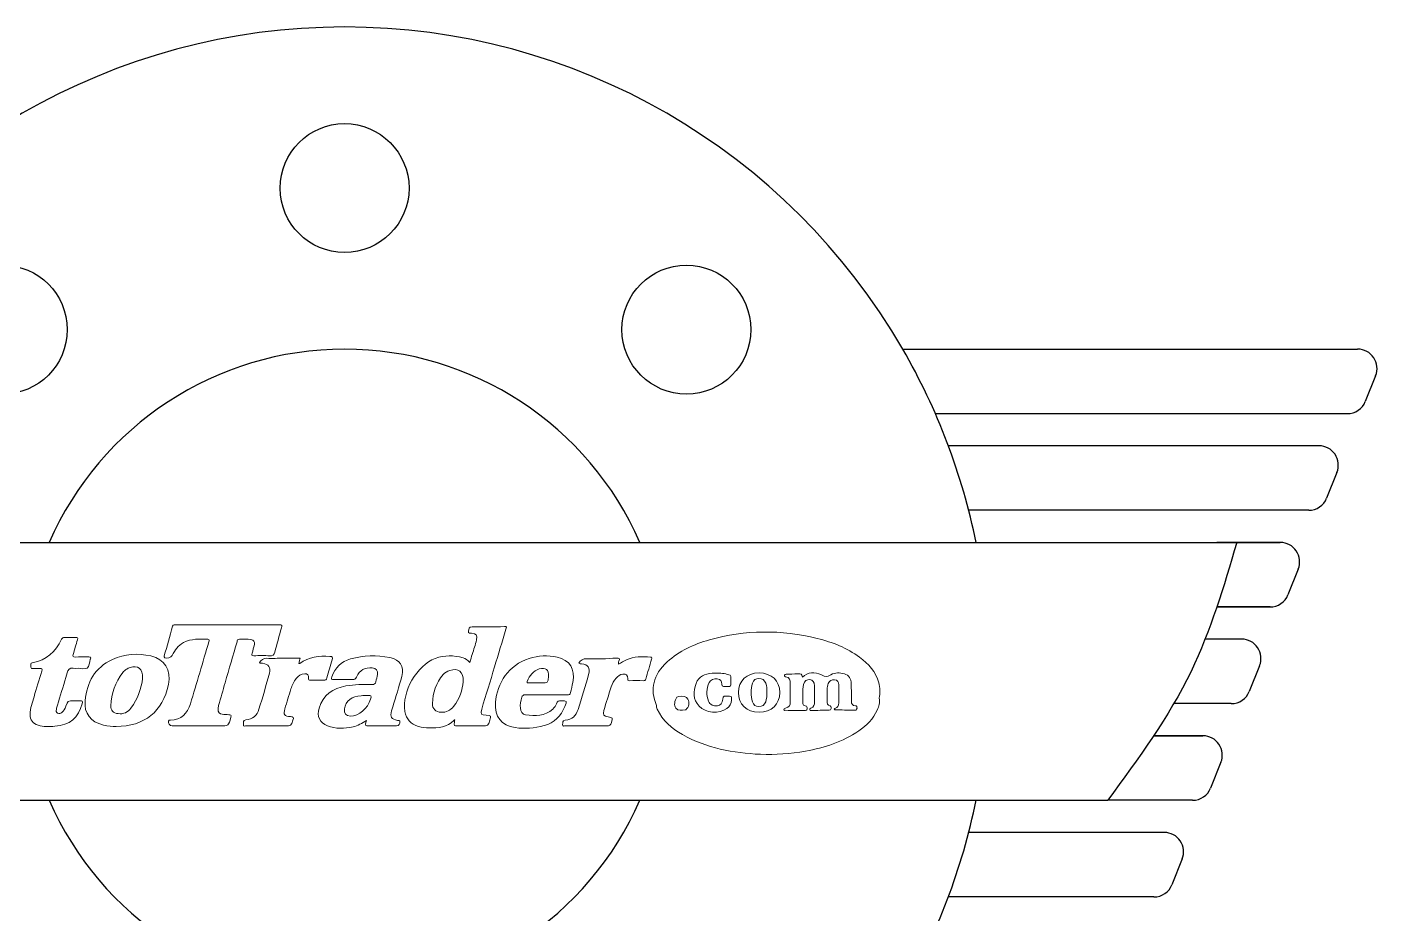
# Model space of a CAD drawing. Header units: inches. Extents: x -1 to 7, y 1 to 7.75.
# Drawn here: x 1.77 to 7, y 4.31 to 7.75 of the extents above; entities that cross this region are included whole.
import ezdxf

# ---------------------------------------------------------------- set-up
doc = ezdxf.new("R2010")
doc.units = ezdxf.units.IN
doc.header["$MEASUREMENT"] = 0
for name, color, linetype in [('Etching', 4, 'Continuous'), ('Metal Shape', 5, 'Continuous'), ('Reference Lines', 7, 'Continuous'), ('Text', 7, 'Continuous')]:
    doc.layers.add(name, color=color, linetype=linetype)

msp = doc.modelspace()

# ---------------------------------------------------------------- linework, layer by layer
at = {"layer": 'Etching'}
for p, q in [((5.2913, 6.25), (6.8893, 6.25)), ((6.7793, 6.125), (5.3419, 6.125)), ((6.7393, 5.875), (5.4206, 5.875)), ((-0.4603, 5.75), (1.8544, 5.75)), ((4.1456, 5.75), (6.4603, 5.75)), ((6.6293, 5.75), (6.383, 5.75)), ((6.5893, 5.5), (6.383, 5.5)), ((6.4793, 5.375), (6.3375, 5.375)), ((6.4393, 5.125), (6.2161, 5.125)), ((6.3293, 5), (6.1379, 5)), ((0.0397, 4.75), (1.8544, 4.75)), ((4.1456, 4.75), (5.9603, 4.75)), ((6.2893, 4.75), (5.9603, 4.75)), ((6.1793, 4.625), (5.4206, 4.625)), ((6.1393, 4.375), (5.3419, 4.375))]:
    msp.add_line(p, q, dxfattribs=at)
for centre, radius, start, end in [((3, 5.25), 2.5, 11.537, 30), ((6.8893, 6.325), 0.075, 270, 338.1986), ((6.7393, 5.95), 0.075, 270, 338.1986), ((6.5893, 5.575), 0.075, 270, 338.1986), ((6.4393, 5.2), 0.075, 270, 338.1986), ((6.2893, 4.825), 0.075, 270, 338.1986), ((3, 5.25), 2.5, 330, 348.463), ((6.1393, 4.45), 0.075, 270, 338.1986)]:
    msp.add_arc(centre, radius, start, end, dxfattribs=at)
msp.add_open_spline([(6.4603, 5.75), (6.4098, 5.5791), (6.3028, 5.2164), (6.0787, 4.9113), (5.9603, 4.75)], degree=3, knots=[0, 0, 0, 0, 0.530525, 1.125585, 1.125585, 1.125585, 1.125585], dxfattribs=at)
msp.add_open_spline([(6.4603, 5.75), (6.4098, 5.5791), (6.3028, 5.2164), (6.0787, 4.9113), (5.9603, 4.75)], degree=3, knots=[0, 0, 0, 0, 0.530525, 1.125585, 1.125585, 1.125585, 1.125585], dxfattribs=at)
at = {"layer": 'Metal Shape'}
for p, q in [((5.1651, 6.5), (6.9293, 6.5)), ((6.9989, 6.3971), (6.9589, 6.2971)), ((6.8489, 6.0221), (6.8089, 5.9221)), ((1.8544, 5.75), (4.1456, 5.75)), ((6.6989, 5.6471), (6.6589, 5.5471)), ((6.5489, 5.2721), (6.5089, 5.1721)), ((6.3989, 4.8971), (6.3589, 4.7971)), ((1.8544, 4.75), (4.1456, 4.75)), ((6.2489, 4.5221), (6.2089, 4.4221))]:
    msp.add_line(p, q, dxfattribs=at)
for centre in [(3, 7.125), (1.6742, 6.5758), (4.3258, 6.5758)]:
    msp.add_circle(centre, 0.25, dxfattribs=at)
for centre, radius, start, end in [((3, 5.25), 2.5, 30, 150), ((3, 5.25), 1.25, 23.5782, 156.4218), ((6.9293, 6.425), 0.075, 338.1986, 90), ((6.7793, 6.05), 0.075, 338.1986, 90), ((6.6293, 5.675), 0.075, 338.1986, 90), ((6.4793, 5.3), 0.075, 338.1986, 90), ((6.3293, 4.925), 0.075, 338.1986, 90), ((3, 5.25), 1.25, 203.5782, 336.4218), ((6.1793, 4.55), 0.075, 338.1986, 90)]:
    msp.add_arc(centre, radius, start, end, dxfattribs=at)
at = {"layer": 'Reference Lines'}
for p, q in [((6.4603, 5.75), (6.6293, 5.75)), ((6.383, 5.5), (6.5893, 5.5)), ((6.1379, 5), (6.3293, 5))]:
    msp.add_line(p, q, dxfattribs=at)
at = {"layer": 'Text', "lineweight": 0}
for points, knots in [([(2.4351, 5.0384), (2.4617, 5.0384), (2.4883, 5.0384), (2.5149, 5.0384), (2.5503, 5.0383), (2.55, 5.0384), (2.5587, 5.0723), (2.561, 5.081), (2.5581, 5.0821), (2.5506, 5.082), (2.5424, 5.0819), (2.534, 5.0827), (2.5258, 5.0837), (2.5148, 5.0851), (2.5084, 5.091), (2.5094, 5.1028), (2.5099, 5.1078), (2.5101, 5.1129), (2.5114, 5.1176), (2.5197, 5.1471), (2.5282, 5.1766), (2.5367, 5.2061), (2.5521, 5.2591), (2.5675, 5.3121), (2.5831, 5.365), (2.5844, 5.3694), (2.5846, 5.3754), (2.5919, 5.3751), (2.6068, 5.3745), (2.6218, 5.3765), (2.6367, 5.3737), (2.6477, 5.3716), (2.6526, 5.3652), (2.6501, 5.3542), (2.6475, 5.3429), (2.6448, 5.3315), (2.6411, 5.3206), (2.6385, 5.3125), (2.6404, 5.3105), (2.6486, 5.3107), (2.6689, 5.3111), (2.6893, 5.3115), (2.7097, 5.3105), (2.7211, 5.31), (2.7264, 5.3131), (2.7293, 5.3248), (2.7371, 5.3561), (2.7461, 5.3873), (2.7553, 5.4183), (2.7581, 5.4278), (2.7573, 5.4309), (2.7463, 5.4308), (2.6702, 5.4303), (2.5942, 5.4305), (2.5181, 5.4305), (2.4608, 5.4305), (2.4035, 5.4306), (2.3461, 5.4305), (2.3412, 5.4304), (2.3351, 5.4329), (2.3329, 5.425), (2.3222, 5.3866), (2.3113, 5.3483), (2.3006, 5.31), (2.2999, 5.3075), (2.2984, 5.3045), (2.3022, 5.3024), (2.3103, 5.298), (2.3277, 5.3032), (2.3318, 5.3116), (2.3416, 5.3321), (2.3536, 5.3502), (2.3748, 5.3615), (2.4051, 5.3776), (2.4375, 5.3751), (2.4698, 5.375), (2.4778, 5.3749), (2.4751, 5.3695), (2.4739, 5.3652), (2.45, 5.2849), (2.4262, 5.2046), (2.4022, 5.1243), (2.3907, 5.0857), (2.3664, 5.0624), (2.3244, 5.061), (2.3215, 5.0609), (2.3186, 5.0612), (2.3174, 5.0574), (2.3148, 5.0485), (2.3221, 5.0384), (2.3316, 5.0384), (2.3661, 5.0383), (2.4006, 5.0384), (2.4351, 5.0384), (2.4351, 5.0384), (2.4351, 5.0384), (2.4351, 5.0384)], [0, 0, 0, 0, 1, 1, 1, 2, 2, 2, 3, 3, 3, 4, 4, 4, 5, 5, 5, 6, 6, 6, 7, 7, 7, 8, 8, 8, 9, 9, 9, 10, 10, 10, 11, 11, 11, 12, 12, 12, 13, 13, 13, 14, 14, 14, 15, 15, 15, 16, 16, 16, 17, 17, 17, 18, 18, 18, 19, 19, 19, 20, 20, 20, 21, 21, 21, 22, 22, 22, 23, 23, 23, 24, 24, 24, 25, 25, 25, 26, 26, 26, 27, 27, 27, 28, 28, 28, 29, 29, 29, 30, 30, 30, 31, 31, 31, 32, 32, 32, 32]), ([(2.4351, 5.0384), (2.4006, 5.0384), (2.3661, 5.0383), (2.3316, 5.0384), (2.3221, 5.0384), (2.3148, 5.0485), (2.3174, 5.0574), (2.3186, 5.0612), (2.3215, 5.0609), (2.3244, 5.061), (2.3664, 5.0624), (2.3907, 5.0857), (2.4022, 5.1243), (2.4262, 5.2046), (2.45, 5.2849), (2.4739, 5.3652), (2.4751, 5.3695), (2.4778, 5.3749), (2.4698, 5.375), (2.4375, 5.3751), (2.4051, 5.3776), (2.3748, 5.3615), (2.3536, 5.3502), (2.3416, 5.3321), (2.3318, 5.3116), (2.3277, 5.3032), (2.3103, 5.298), (2.3022, 5.3024), (2.2984, 5.3045), (2.2999, 5.3075), (2.3006, 5.31), (2.3113, 5.3483), (2.3222, 5.3866), (2.3329, 5.425), (2.3351, 5.4329), (2.3412, 5.4304), (2.3461, 5.4305), (2.4035, 5.4306), (2.4608, 5.4305), (2.5181, 5.4305), (2.5942, 5.4305), (2.6702, 5.4303), (2.7463, 5.4308), (2.7573, 5.4309), (2.7581, 5.4278), (2.7553, 5.4183), (2.7461, 5.3873), (2.7371, 5.3561), (2.7293, 5.3248), (2.7264, 5.3131), (2.7211, 5.31), (2.7097, 5.3105), (2.6893, 5.3115), (2.6689, 5.3111), (2.6486, 5.3107), (2.6404, 5.3105), (2.6385, 5.3125), (2.6411, 5.3206), (2.6448, 5.3315), (2.6475, 5.3429), (2.6501, 5.3542), (2.6526, 5.3652), (2.6477, 5.3716), (2.6367, 5.3737), (2.6218, 5.3765), (2.6068, 5.3745), (2.5919, 5.3751), (2.5846, 5.3754), (2.5844, 5.3694), (2.5831, 5.365), (2.5675, 5.3121), (2.5521, 5.2591), (2.5367, 5.2061), (2.5282, 5.1766), (2.5197, 5.1471), (2.5114, 5.1176), (2.5101, 5.1129), (2.5099, 5.1078), (2.5094, 5.1028), (2.5084, 5.091), (2.5148, 5.0851), (2.5258, 5.0837), (2.534, 5.0827), (2.5424, 5.0819), (2.5506, 5.082), (2.5581, 5.0821), (2.561, 5.081), (2.5587, 5.0723), (2.55, 5.0384), (2.5503, 5.0383), (2.5149, 5.0384), (2.4883, 5.0384), (2.4617, 5.0384), (2.4351, 5.0384), (2.4351, 5.0384), (2.4351, 5.0384), (2.4351, 5.0384)], [0, 0, 0, 0, 1, 1, 1, 2, 2, 2, 3, 3, 3, 4, 4, 4, 5, 5, 5, 6, 6, 6, 7, 7, 7, 8, 8, 8, 9, 9, 9, 10, 10, 10, 11, 11, 11, 12, 12, 12, 13, 13, 13, 14, 14, 14, 15, 15, 15, 16, 16, 16, 17, 17, 17, 18, 18, 18, 19, 19, 19, 20, 20, 20, 21, 21, 21, 22, 22, 22, 23, 23, 23, 24, 24, 24, 25, 25, 25, 26, 26, 26, 27, 27, 27, 28, 28, 28, 29, 29, 29, 30, 30, 30, 31, 31, 31, 32, 32, 32, 32]), ([(3.424, 5.06), (3.4247, 5.0594), (3.4254, 5.0588), (3.4261, 5.0581), (3.426, 5.0565), (3.426, 5.0548), (3.4258, 5.0532), (3.4236, 5.0384), (3.4236, 5.0384), (3.439, 5.0384), (3.4706, 5.0383), (3.5022, 5.0383), (3.5338, 5.0383), (3.5566, 5.0384), (3.5566, 5.0384), (3.5632, 5.0606), (3.5687, 5.0789), (3.5687, 5.0789), (3.5494, 5.0796), (3.5294, 5.0804), (3.5264, 5.084), (3.532, 5.1031), (3.5483, 5.158), (3.5651, 5.2128), (3.5816, 5.2676), (3.5964, 5.3164), (3.6111, 5.3653), (3.6258, 5.4141), (3.6273, 5.4191), (3.6311, 5.4249), (3.6204, 5.4242), (3.5785, 5.4214), (3.5365, 5.4224), (3.4946, 5.423), (3.4803, 5.4232), (3.4823, 5.4135), (3.4807, 5.406), (3.4784, 5.3954), (3.4879, 5.3993), (3.4924, 5.3987), (3.5106, 5.3963), (3.516, 5.3901), (3.5116, 5.372), (3.507, 5.3531), (3.5008, 5.3346), (3.4952, 5.3159), (3.4921, 5.3059), (3.4889, 5.2959), (3.4852, 5.2845), (3.4776, 5.2943), (3.4696, 5.3005), (3.4598, 5.303), (3.4236, 5.3121), (3.3873, 5.3135), (3.3519, 5.3005), (3.2806, 5.2742), (3.2212, 5.1699), (3.234, 5.0948), (3.2391, 5.0643), (3.2568, 5.0452), (3.2864, 5.0364), (3.3001, 5.0323), (3.3141, 5.0312), (3.3282, 5.031), (3.3632, 5.0306), (3.3976, 5.0321), (3.424, 5.06), (3.424, 5.06), (3.424, 5.06), (3.424, 5.06)], [0, 0, 0, 0, 1, 1, 1, 2, 2, 2, 3, 3, 3, 4, 4, 4, 5, 5, 5, 6, 6, 6, 7, 7, 7, 8, 8, 8, 9, 9, 9, 10, 10, 10, 11, 11, 11, 12, 12, 12, 13, 13, 13, 14, 14, 14, 15, 15, 15, 16, 16, 16, 17, 17, 17, 18, 18, 18, 19, 19, 19, 20, 20, 20, 21, 21, 21, 22, 22, 22, 23, 23, 23, 23]), ([(3.424, 5.06), (3.3976, 5.0321), (3.3632, 5.0306), (3.3282, 5.031), (3.3141, 5.0312), (3.3001, 5.0323), (3.2864, 5.0364), (3.2568, 5.0452), (3.2391, 5.0643), (3.234, 5.0948), (3.2212, 5.1699), (3.2806, 5.2742), (3.3519, 5.3005), (3.3873, 5.3135), (3.4236, 5.3121), (3.4598, 5.303), (3.4696, 5.3005), (3.4776, 5.2943), (3.4852, 5.2845), (3.4889, 5.2959), (3.4921, 5.3059), (3.4952, 5.3159), (3.5008, 5.3346), (3.507, 5.3531), (3.5116, 5.372), (3.516, 5.3901), (3.5106, 5.3963), (3.4924, 5.3987), (3.4879, 5.3993), (3.4784, 5.3954), (3.4807, 5.406), (3.4823, 5.4135), (3.4803, 5.4232), (3.4946, 5.423), (3.5365, 5.4224), (3.5785, 5.4214), (3.6204, 5.4242), (3.6311, 5.4249), (3.6273, 5.4191), (3.6258, 5.4141), (3.6111, 5.3653), (3.5964, 5.3164), (3.5816, 5.2676), (3.5651, 5.2128), (3.5483, 5.158), (3.532, 5.1031), (3.5264, 5.084), (3.5294, 5.0804), (3.5494, 5.0796), (3.5687, 5.0789), (3.5687, 5.0789), (3.5632, 5.0606), (3.5566, 5.0384), (3.5566, 5.0384), (3.5338, 5.0383), (3.5022, 5.0383), (3.4706, 5.0383), (3.439, 5.0384), (3.4236, 5.0384), (3.4236, 5.0384), (3.4258, 5.0532), (3.426, 5.0548), (3.426, 5.0565), (3.4261, 5.0581), (3.4275, 5.0594), (3.4281, 5.0615), (3.4269, 5.0624), (3.425, 5.0637), (3.4248, 5.061), (3.424, 5.06), (3.424, 5.06), (3.424, 5.06), (3.424, 5.06)], [0, 0, 0, 0, 1, 1, 1, 2, 2, 2, 3, 3, 3, 4, 4, 4, 5, 5, 5, 6, 6, 6, 7, 7, 7, 8, 8, 8, 9, 9, 9, 10, 10, 10, 11, 11, 11, 12, 12, 12, 13, 13, 13, 14, 14, 14, 15, 15, 15, 16, 16, 16, 17, 17, 17, 18, 18, 18, 19, 19, 19, 20, 20, 20, 21, 21, 21, 22, 22, 22, 23, 23, 23, 24, 24, 24, 24]), ([(5.0735, 5.1456), (5.0775, 5.1659), (5.0774, 5.1861), (5.0718, 5.2061), (5.0601, 5.2487), (5.0318, 5.2791), (4.9974, 5.3045), (4.9482, 5.3409), (4.8924, 5.3631), (4.8335, 5.3777), (4.6936, 5.4122), (4.5538, 5.4115), (4.4149, 5.3722), (4.3545, 5.3551), (4.2978, 5.3296), (4.2507, 5.2865), (4.1972, 5.2376), (4.1833, 5.1801), (4.2098, 5.118), (4.2092, 5.1129), (4.2108, 5.1084), (4.2129, 5.1037), (4.233, 5.0581), (4.2694, 5.0284), (4.3111, 5.0046), (4.4044, 4.9514), (4.507, 4.9333), (4.6126, 4.9282), (4.6712, 4.9254), (4.7296, 4.9303), (4.7875, 4.9406), (4.8613, 4.9538), (4.9319, 4.976), (4.9943, 5.0191), (5.0247, 5.0401), (5.0511, 5.0652), (5.0659, 5.1001), (5.072, 5.1145), (5.0785, 5.1292), (5.0735, 5.1456), (5.0735, 5.1456), (5.0735, 5.1456), (5.0735, 5.1456)], [0, 0, 0, 0, 1, 1, 1, 2, 2, 2, 3, 3, 3, 4, 4, 4, 5, 5, 5, 6, 6, 6, 7, 7, 7, 8, 8, 8, 9, 9, 9, 10, 10, 10, 11, 11, 11, 12, 12, 12, 13, 13, 13, 14, 14, 14, 14]), ([(1.9687, 5.2619), (1.9782, 5.2619), (1.9928, 5.2576), (2.0015, 5.263), (2.0111, 5.2689), (2.01, 5.2853), (2.0138, 5.2971), (2.0139, 5.2975), (2.014, 5.2979), (2.0141, 5.2983), (2.0172, 5.3046), (2.0143, 5.306), (2.0083, 5.3059), (1.9904, 5.3057), (1.9725, 5.3062), (1.9547, 5.3057), (1.9465, 5.3055), (1.9445, 5.3077), (1.947, 5.3156), (1.9531, 5.3345), (1.9581, 5.3538), (1.9642, 5.3727), (1.9666, 5.3801), (1.9642, 5.3814), (1.9577, 5.3813), (1.9427, 5.3811), (1.9277, 5.3811), (1.9128, 5.3813), (1.9075, 5.3814), (1.9049, 5.3792), (1.9025, 5.3745), (1.8783, 5.327), (1.844, 5.292), (1.7888, 5.2833), (1.7794, 5.2818), (1.7833, 5.2747), (1.7828, 5.2696), (1.7823, 5.2645), (1.7838, 5.2609), (1.7903, 5.2612), (1.7995, 5.2616), (1.8087, 5.2608), (1.8178, 5.2614), (1.827, 5.2619), (1.828, 5.2588), (1.8254, 5.2505), (1.8151, 5.2177), (1.8052, 5.1847), (1.7956, 5.1516), (1.789, 5.129), (1.7797, 5.1069), (1.7801, 5.0827), (1.7804, 5.0608), (1.79, 5.048), (1.8109, 5.0413), (1.8323, 5.0344), (1.8545, 5.0355), (1.8764, 5.0371), (1.9334, 5.0411), (1.968, 5.0704), (1.9822, 5.1244), (1.9846, 5.1335), (1.9831, 5.1367), (1.9736, 5.136), (1.9657, 5.1354), (1.9578, 5.1359), (1.9499, 5.1359), (1.9266, 5.1359), (1.9266, 5.1359), (1.9186, 5.1144), (1.9152, 5.1054), (1.9118, 5.0964), (1.9039, 5.0903), (1.8987, 5.0862), (1.8926, 5.0845), (1.8865, 5.0881), (1.8809, 5.0915), (1.8814, 5.0973), (1.8822, 5.1027), (1.883, 5.108), (1.8843, 5.1132), (1.8859, 5.1184), (1.897, 5.1545), (1.9082, 5.1905), (1.9194, 5.2266), (1.9229, 5.2376), (1.9237, 5.2518), (1.9312, 5.2587), (1.9395, 5.2664), (1.9543, 5.26), (1.9687, 5.2619), (1.9687, 5.2619), (1.9687, 5.2619), (1.9687, 5.2619)], [0, 0, 0, 0, 1, 1, 1, 2, 2, 2, 3, 3, 3, 4, 4, 4, 5, 5, 5, 6, 6, 6, 7, 7, 7, 8, 8, 8, 9, 9, 9, 10, 10, 10, 11, 11, 11, 12, 12, 12, 13, 13, 13, 14, 14, 14, 15, 15, 15, 16, 16, 16, 17, 17, 17, 18, 18, 18, 19, 19, 19, 20, 20, 20, 21, 21, 21, 22, 22, 22, 23, 23, 23, 24, 24, 24, 25, 25, 25, 26, 26, 26, 27, 27, 27, 28, 28, 28, 29, 29, 29, 30, 30, 30, 31, 31, 31, 31]), ([(1.9687, 5.2619), (1.9543, 5.26), (1.9395, 5.2664), (1.9312, 5.2587), (1.9237, 5.2518), (1.9229, 5.2376), (1.9194, 5.2266), (1.9082, 5.1905), (1.897, 5.1545), (1.8859, 5.1184), (1.8843, 5.1132), (1.883, 5.108), (1.8822, 5.1027), (1.8814, 5.0973), (1.8809, 5.0915), (1.8865, 5.0881), (1.8926, 5.0845), (1.8987, 5.0862), (1.9039, 5.0903), (1.9118, 5.0964), (1.9152, 5.1054), (1.9186, 5.1144), (1.9266, 5.1359), (1.9266, 5.1359), (1.9499, 5.1359), (1.9578, 5.1359), (1.9657, 5.1354), (1.9736, 5.136), (1.9831, 5.1367), (1.9846, 5.1335), (1.9822, 5.1244), (1.968, 5.0704), (1.9334, 5.0411), (1.8764, 5.0371), (1.8545, 5.0355), (1.8323, 5.0344), (1.8109, 5.0413), (1.79, 5.048), (1.7804, 5.0608), (1.7801, 5.0827), (1.7797, 5.1069), (1.789, 5.129), (1.7956, 5.1516), (1.8052, 5.1847), (1.8151, 5.2177), (1.8254, 5.2505), (1.828, 5.2588), (1.827, 5.2619), (1.8178, 5.2614), (1.8087, 5.2608), (1.7995, 5.2616), (1.7903, 5.2612), (1.7838, 5.2609), (1.7823, 5.2645), (1.7828, 5.2696), (1.7833, 5.2747), (1.7794, 5.2818), (1.7888, 5.2833), (1.844, 5.292), (1.8783, 5.327), (1.9025, 5.3745), (1.9049, 5.3792), (1.9075, 5.3814), (1.9128, 5.3813), (1.9277, 5.3811), (1.9427, 5.3811), (1.9577, 5.3813), (1.9642, 5.3814), (1.9666, 5.3801), (1.9642, 5.3727), (1.9581, 5.3538), (1.9531, 5.3345), (1.947, 5.3156), (1.9445, 5.3077), (1.9465, 5.3055), (1.9547, 5.3057), (1.9725, 5.3062), (1.9904, 5.3057), (2.0083, 5.3059), (2.0143, 5.306), (2.0172, 5.3046), (2.0141, 5.2983), (2.014, 5.2979), (2.0139, 5.2975), (2.0138, 5.2971), (2.01, 5.2853), (2.0111, 5.2689), (2.0015, 5.263), (1.9928, 5.2576), (1.9782, 5.2619), (1.9687, 5.2619), (1.9687, 5.2619), (1.9687, 5.2619), (1.9687, 5.2619)], [0, 0, 0, 0, 1, 1, 1, 2, 2, 2, 3, 3, 3, 4, 4, 4, 5, 5, 5, 6, 6, 6, 7, 7, 7, 8, 8, 8, 9, 9, 9, 10, 10, 10, 11, 11, 11, 12, 12, 12, 13, 13, 13, 14, 14, 14, 15, 15, 15, 16, 16, 16, 17, 17, 17, 18, 18, 18, 19, 19, 19, 20, 20, 20, 21, 21, 21, 22, 22, 22, 23, 23, 23, 24, 24, 24, 25, 25, 25, 26, 26, 26, 27, 27, 27, 28, 28, 28, 29, 29, 29, 30, 30, 30, 31, 31, 31, 31]), ([(2.1135, 5.0363), (2.2233, 5.0358), (2.2959, 5.095), (2.3165, 5.1985), (2.3279, 5.2555), (2.3031, 5.2976), (2.2484, 5.3099), (2.1977, 5.3214), (2.1472, 5.3178), (2.0996, 5.2962), (2.0315, 5.2653), (2.0007, 5.2075), (1.9937, 5.1362), (1.9888, 5.086), (2.0152, 5.0533), (2.0645, 5.0418), (2.082, 5.0377), (2.0997, 5.0357), (2.1135, 5.0363), (2.1135, 5.0363), (2.1135, 5.0363), (2.1135, 5.0363)], [0, 0, 0, 0, 1, 1, 1, 2, 2, 2, 3, 3, 3, 4, 4, 4, 5, 5, 5, 6, 6, 6, 7, 7, 7, 7]), ([(2.1135, 5.0363), (2.0997, 5.0357), (2.082, 5.0377), (2.0645, 5.0418), (2.0152, 5.0533), (1.9888, 5.086), (1.9937, 5.1362), (2.0007, 5.2075), (2.0315, 5.2653), (2.0996, 5.2962), (2.1472, 5.3178), (2.1977, 5.3214), (2.2484, 5.3099), (2.3031, 5.2976), (2.3279, 5.2555), (2.3165, 5.1985), (2.2959, 5.095), (2.2233, 5.0358), (2.1135, 5.0363), (2.1135, 5.0363), (2.1135, 5.0363), (2.1135, 5.0363)], [0, 0, 0, 0, 1, 1, 1, 2, 2, 2, 3, 3, 3, 4, 4, 4, 5, 5, 5, 6, 6, 6, 7, 7, 7, 7]), ([(2.6697, 5.2839), (2.6738, 5.2802), (2.6782, 5.2818), (2.6822, 5.2812), (2.7057, 5.2774), (2.7149, 5.2659), (2.7086, 5.243), (2.6959, 5.1961), (2.6821, 5.1496), (2.6678, 5.1032), (2.6603, 5.0788), (2.6432, 5.064), (2.6171, 5.0618), (2.6042, 5.0607), (2.6082, 5.0509), (2.6074, 5.0443), (2.6062, 5.0345), (2.6147, 5.0386), (2.6188, 5.0386), (2.6691, 5.0382), (2.7194, 5.0383), (2.7697, 5.0383), (2.7928, 5.0383), (2.7923, 5.0385), (2.7997, 5.0604), (2.8033, 5.071), (2.801, 5.0737), (2.79, 5.0744), (2.7666, 5.0758), (2.762, 5.0826), (2.7684, 5.1047), (2.7759, 5.1306), (2.7838, 5.1563), (2.7919, 5.182), (2.7966, 5.1967), (2.803, 5.2107), (2.8127, 5.2229), (2.8211, 5.2333), (2.8312, 5.2409), (2.8452, 5.2409), (2.8564, 5.2409), (2.8616, 5.2357), (2.86, 5.2247), (2.8588, 5.217), (2.8611, 5.2152), (2.8682, 5.2154), (2.8848, 5.2157), (2.9014, 5.2158), (2.9181, 5.2153), (2.9257, 5.215), (2.929, 5.2177), (2.931, 5.2249), (2.9376, 5.2485), (2.9442, 5.2721), (2.952, 5.2953), (2.9555, 5.3056), (2.9518, 5.3075), (2.943, 5.308), (2.9015, 5.3105), (2.8615, 5.3067), (2.8266, 5.2811), (2.8258, 5.2805), (2.8244, 5.2807), (2.8224, 5.2804), (2.8246, 5.2885), (2.8267, 5.2959), (2.8282, 5.3013), (2.8062, 5.3013), (2.7847, 5.3014), (2.7632, 5.3013), (2.7416, 5.3011), (2.7199, 5.2996), (2.6984, 5.3008), (2.6839, 5.3016), (2.677, 5.2937), (2.6697, 5.2839), (2.6697, 5.2839), (2.6697, 5.2839), (2.6697, 5.2839)], [0, 0, 0, 0, 1, 1, 1, 2, 2, 2, 3, 3, 3, 4, 4, 4, 5, 5, 5, 6, 6, 6, 7, 7, 7, 8, 8, 8, 9, 9, 9, 10, 10, 10, 11, 11, 11, 12, 12, 12, 13, 13, 13, 14, 14, 14, 15, 15, 15, 16, 16, 16, 17, 17, 17, 18, 18, 18, 19, 19, 19, 20, 20, 20, 21, 21, 21, 22, 22, 22, 23, 23, 23, 24, 24, 24, 25, 25, 25, 26, 26, 26, 26]), ([(2.6697, 5.2839), (2.677, 5.2937), (2.6839, 5.3016), (2.6984, 5.3008), (2.7199, 5.2996), (2.7416, 5.3011), (2.7632, 5.3013), (2.7847, 5.3014), (2.8062, 5.3013), (2.8282, 5.3013), (2.8267, 5.2959), (2.8246, 5.2885), (2.8224, 5.2804), (2.8244, 5.2807), (2.8258, 5.2805), (2.8266, 5.2811), (2.8615, 5.3067), (2.9015, 5.3105), (2.943, 5.308), (2.9518, 5.3075), (2.9555, 5.3056), (2.952, 5.2953), (2.9442, 5.2721), (2.9376, 5.2485), (2.931, 5.2249), (2.929, 5.2177), (2.9257, 5.215), (2.9181, 5.2153), (2.9014, 5.2158), (2.8848, 5.2157), (2.8682, 5.2154), (2.8611, 5.2152), (2.8588, 5.217), (2.86, 5.2247), (2.8616, 5.2357), (2.8564, 5.2409), (2.8452, 5.2409), (2.8312, 5.2409), (2.8211, 5.2333), (2.8127, 5.2229), (2.803, 5.2107), (2.7966, 5.1967), (2.7919, 5.182), (2.7838, 5.1563), (2.7759, 5.1306), (2.7684, 5.1047), (2.762, 5.0826), (2.7666, 5.0758), (2.79, 5.0744), (2.801, 5.0737), (2.8033, 5.071), (2.7997, 5.0604), (2.7923, 5.0385), (2.7928, 5.0383), (2.7697, 5.0383), (2.7194, 5.0383), (2.6691, 5.0382), (2.6188, 5.0386), (2.6147, 5.0386), (2.6062, 5.0345), (2.6074, 5.0443), (2.6082, 5.0509), (2.6042, 5.0607), (2.6171, 5.0618), (2.6432, 5.064), (2.6603, 5.0788), (2.6678, 5.1032), (2.6821, 5.1496), (2.6959, 5.1961), (2.7086, 5.243), (2.7149, 5.2659), (2.7057, 5.2774), (2.6822, 5.2812), (2.6782, 5.2818), (2.6738, 5.2802), (2.6697, 5.2839), (2.6697, 5.2839), (2.6697, 5.2839), (2.6697, 5.2839)], [0, 0, 0, 0, 1, 1, 1, 2, 2, 2, 3, 3, 3, 4, 4, 4, 5, 5, 5, 6, 6, 6, 7, 7, 7, 8, 8, 8, 9, 9, 9, 10, 10, 10, 11, 11, 11, 12, 12, 12, 13, 13, 13, 14, 14, 14, 15, 15, 15, 16, 16, 16, 17, 17, 17, 18, 18, 18, 19, 19, 19, 20, 20, 20, 21, 21, 21, 22, 22, 22, 23, 23, 23, 24, 24, 24, 25, 25, 25, 26, 26, 26, 26]), ([(3.0845, 5.0597), (3.084, 5.0569), (3.0839, 5.0539), (3.0828, 5.0513), (3.0781, 5.0403), (3.0826, 5.0378), (3.0932, 5.0382), (3.1131, 5.0388), (3.1331, 5.0384), (3.153, 5.0384), (3.1692, 5.0384), (3.1854, 5.0385), (3.2017, 5.0383), (3.2134, 5.0381), (3.2131, 5.0483), (3.2147, 5.0548), (3.2165, 5.0621), (3.2084, 5.059), (3.2049, 5.0597), (3.1814, 5.0645), (3.1758, 5.0732), (3.1822, 5.0967), (3.1836, 5.1019), (3.1853, 5.107), (3.1869, 5.1122), (3.1985, 5.1516), (3.2116, 5.1906), (3.2215, 5.2305), (3.2315, 5.2713), (3.216, 5.2948), (3.1751, 5.3032), (3.1243, 5.3138), (3.0734, 5.3124), (3.0235, 5.2981), (2.9877, 5.2879), (2.963, 5.2647), (2.9501, 5.2293), (2.9467, 5.2199), (2.9489, 5.2181), (2.9581, 5.2183), (2.9822, 5.2188), (3.0064, 5.2188), (3.0305, 5.2183), (3.0386, 5.2181), (3.0427, 5.2203), (3.0463, 5.2281), (3.0584, 5.2546), (3.0802, 5.2666), (3.1072, 5.2632), (3.1224, 5.2614), (3.1296, 5.2529), (3.1275, 5.2378), (3.1262, 5.2284), (3.123, 5.2193), (3.1212, 5.2099), (3.1196, 5.2015), (3.1154, 5.1989), (3.1067, 5.199), (3.0727, 5.1993), (3.0386, 5.2001), (3.0049, 5.1933), (2.9548, 5.1832), (2.9157, 5.1599), (2.9009, 5.1072), (2.892, 5.0752), (2.9028, 5.0509), (2.9334, 5.0386), (2.9658, 5.0255), (2.9994, 5.0284), (3.0327, 5.0348), (3.0519, 5.0384), (3.0677, 5.049), (3.0845, 5.0597), (3.0845, 5.0597), (3.0845, 5.0597), (3.0845, 5.0597)], [0, 0, 0, 0, 1, 1, 1, 2, 2, 2, 3, 3, 3, 4, 4, 4, 5, 5, 5, 6, 6, 6, 7, 7, 7, 8, 8, 8, 9, 9, 9, 10, 10, 10, 11, 11, 11, 12, 12, 12, 13, 13, 13, 14, 14, 14, 15, 15, 15, 16, 16, 16, 17, 17, 17, 18, 18, 18, 19, 19, 19, 20, 20, 20, 21, 21, 21, 22, 22, 22, 23, 23, 23, 24, 24, 24, 25, 25, 25, 25]), ([(3.0845, 5.0597), (3.0677, 5.049), (3.0519, 5.0384), (3.0327, 5.0348), (2.9994, 5.0284), (2.9658, 5.0255), (2.9334, 5.0386), (2.9028, 5.0509), (2.892, 5.0752), (2.9009, 5.1072), (2.9157, 5.1599), (2.9548, 5.1832), (3.0049, 5.1933), (3.0386, 5.2001), (3.0727, 5.1993), (3.1067, 5.199), (3.1154, 5.1989), (3.1196, 5.2015), (3.1212, 5.2099), (3.123, 5.2193), (3.1262, 5.2284), (3.1275, 5.2378), (3.1296, 5.2529), (3.1224, 5.2614), (3.1072, 5.2632), (3.0802, 5.2666), (3.0584, 5.2546), (3.0463, 5.2281), (3.0427, 5.2203), (3.0386, 5.2181), (3.0305, 5.2183), (3.0064, 5.2188), (2.9822, 5.2188), (2.9581, 5.2183), (2.9489, 5.2181), (2.9467, 5.2199), (2.9501, 5.2293), (2.963, 5.2647), (2.9877, 5.2879), (3.0235, 5.2981), (3.0734, 5.3124), (3.1243, 5.3138), (3.1751, 5.3032), (3.216, 5.2948), (3.2315, 5.2713), (3.2215, 5.2305), (3.2116, 5.1906), (3.1985, 5.1516), (3.1869, 5.1122), (3.1853, 5.107), (3.1836, 5.1019), (3.1822, 5.0967), (3.1758, 5.0732), (3.1814, 5.0645), (3.2049, 5.0597), (3.2084, 5.059), (3.2165, 5.0621), (3.2147, 5.0548), (3.2131, 5.0483), (3.2134, 5.0381), (3.2017, 5.0383), (3.1854, 5.0385), (3.1692, 5.0384), (3.153, 5.0384), (3.1331, 5.0384), (3.1131, 5.0388), (3.0932, 5.0382), (3.0826, 5.0378), (3.0781, 5.0403), (3.0828, 5.0513), (3.0839, 5.0539), (3.084, 5.0569), (3.0845, 5.0597), (3.0845, 5.0597), (3.0845, 5.0597), (3.0845, 5.0597)], [0, 0, 0, 0, 1, 1, 1, 2, 2, 2, 3, 3, 3, 4, 4, 4, 5, 5, 5, 6, 6, 6, 7, 7, 7, 8, 8, 8, 9, 9, 9, 10, 10, 10, 11, 11, 11, 12, 12, 12, 13, 13, 13, 14, 14, 14, 15, 15, 15, 16, 16, 16, 17, 17, 17, 18, 18, 18, 19, 19, 19, 20, 20, 20, 21, 21, 21, 22, 22, 22, 23, 23, 23, 24, 24, 24, 25, 25, 25, 25]), ([(3.7816, 5.1586), (3.809, 5.1586), (3.8365, 5.1589), (3.8639, 5.1585), (3.8709, 5.1584), (3.8746, 5.1604), (3.8761, 5.1674), (3.879, 5.1807), (3.8829, 5.1939), (3.8854, 5.2073), (3.895, 5.2588), (3.8732, 5.2947), (3.8251, 5.3051), (3.7883, 5.3131), (3.7516, 5.3113), (3.7156, 5.2999), (3.6363, 5.2748), (3.5918, 5.2044), (3.5853, 5.1292), (3.5806, 5.0745), (3.6087, 5.0398), (3.6612, 5.0319), (3.6991, 5.0262), (3.7367, 5.0289), (3.7735, 5.0394), (3.8128, 5.0507), (3.8399, 5.0757), (3.8544, 5.1141), (3.8628, 5.136), (3.863, 5.1353), (3.8397, 5.1361), (3.8298, 5.1364), (3.8246, 5.1337), (3.8218, 5.124), (3.8195, 5.116), (3.8139, 5.1098), (3.8077, 5.1039), (3.7771, 5.0748), (3.7399, 5.0759), (3.7023, 5.0814), (3.6895, 5.0832), (3.6834, 5.094), (3.6817, 5.1066), (3.6798, 5.1214), (3.6832, 5.1354), (3.6873, 5.1495), (3.6894, 5.1569), (3.6933, 5.1589), (3.7006, 5.1588), (3.7276, 5.1584), (3.7546, 5.1586), (3.7816, 5.1586), (3.7816, 5.1586), (3.7816, 5.1586), (3.7816, 5.1586)], [0, 0, 0, 0, 1, 1, 1, 2, 2, 2, 3, 3, 3, 4, 4, 4, 5, 5, 5, 6, 6, 6, 7, 7, 7, 8, 8, 8, 9, 9, 9, 10, 10, 10, 11, 11, 11, 12, 12, 12, 13, 13, 13, 14, 14, 14, 15, 15, 15, 16, 16, 16, 17, 17, 17, 18, 18, 18, 18]), ([(3.7816, 5.1586), (3.7546, 5.1586), (3.7276, 5.1584), (3.7006, 5.1588), (3.6933, 5.1589), (3.6894, 5.1569), (3.6873, 5.1495), (3.6832, 5.1354), (3.6798, 5.1214), (3.6817, 5.1066), (3.6834, 5.094), (3.6895, 5.0832), (3.7023, 5.0814), (3.7399, 5.0759), (3.7771, 5.0748), (3.8077, 5.1039), (3.8139, 5.1098), (3.8195, 5.116), (3.8218, 5.124), (3.8246, 5.1337), (3.8298, 5.1364), (3.8397, 5.1361), (3.863, 5.1353), (3.8628, 5.136), (3.8544, 5.1141), (3.8399, 5.0757), (3.8128, 5.0507), (3.7735, 5.0394), (3.7367, 5.0289), (3.6991, 5.0262), (3.6612, 5.0319), (3.6087, 5.0398), (3.5806, 5.0745), (3.5853, 5.1292), (3.5918, 5.2044), (3.6363, 5.2748), (3.7156, 5.2999), (3.7516, 5.3113), (3.7883, 5.3131), (3.8251, 5.3051), (3.8732, 5.2947), (3.895, 5.2588), (3.8854, 5.2073), (3.8829, 5.1939), (3.879, 5.1807), (3.8761, 5.1674), (3.8746, 5.1604), (3.8709, 5.1584), (3.8639, 5.1585), (3.8365, 5.1589), (3.809, 5.1586), (3.7816, 5.1586), (3.7816, 5.1586), (3.7816, 5.1586), (3.7816, 5.1586)], [0, 0, 0, 0, 1, 1, 1, 2, 2, 2, 3, 3, 3, 4, 4, 4, 5, 5, 5, 6, 6, 6, 7, 7, 7, 8, 8, 8, 9, 9, 9, 10, 10, 10, 11, 11, 11, 12, 12, 12, 13, 13, 13, 14, 14, 14, 15, 15, 15, 16, 16, 16, 17, 17, 17, 18, 18, 18, 18]), ([(3.9081, 5.2819), (3.9112, 5.2791), (3.9151, 5.2796), (3.9186, 5.2791), (3.9453, 5.2754), (3.9539, 5.2641), (3.9465, 5.2382), (3.9335, 5.1927), (3.9195, 5.1476), (3.9055, 5.1024), (3.8979, 5.0782), (3.8824, 5.0621), (3.8559, 5.0603), (3.8437, 5.0594), (3.8466, 5.0501), (3.8457, 5.0439), (3.8445, 5.0352), (3.8525, 5.0386), (3.8564, 5.0386), (3.91, 5.0383), (3.9635, 5.0387), (4.0171, 5.0381), (4.028, 5.0379), (4.0322, 5.0417), (4.0351, 5.0515), (4.0407, 5.0708), (4.0413, 5.0706), (4.0225, 5.0734), (4.0056, 5.0758), (4.0009, 5.0816), (4.0056, 5.0976), (4.0145, 5.1287), (4.0242, 5.1595), (4.0341, 5.1903), (4.038, 5.2026), (4.0446, 5.2138), (4.0532, 5.2236), (4.0601, 5.2315), (4.0683, 5.2378), (4.0792, 5.2391), (4.0927, 5.2407), (4.0989, 5.2355), (4.0981, 5.2219), (4.0977, 5.2157), (4.099, 5.2137), (4.1052, 5.2138), (4.1231, 5.2141), (4.1409, 5.2141), (4.1588, 5.2139), (4.1636, 5.2138), (4.1665, 5.2153), (4.1679, 5.2201), (4.1755, 5.246), (4.1833, 5.2718), (4.1909, 5.2977), (4.1919, 5.301), (4.1935, 5.3053), (4.187, 5.3056), (4.1551, 5.307), (4.1229, 5.3089), (4.0929, 5.2944), (4.0827, 5.2895), (4.0728, 5.2837), (4.0627, 5.2783), (4.0606, 5.2829), (4.0626, 5.2866), (4.0639, 5.2898), (4.0682, 5.3001), (4.0651, 5.3021), (4.0545, 5.3015), (4.0163, 5.2994), (3.9781, 5.2971), (3.9399, 5.2987), (3.9252, 5.2993), (3.9155, 5.2942), (3.9081, 5.2819), (3.9081, 5.2819), (3.9081, 5.2819), (3.9081, 5.2819)], [0, 0, 0, 0, 1, 1, 1, 2, 2, 2, 3, 3, 3, 4, 4, 4, 5, 5, 5, 6, 6, 6, 7, 7, 7, 8, 8, 8, 9, 9, 9, 10, 10, 10, 11, 11, 11, 12, 12, 12, 13, 13, 13, 14, 14, 14, 15, 15, 15, 16, 16, 16, 17, 17, 17, 18, 18, 18, 19, 19, 19, 20, 20, 20, 21, 21, 21, 22, 22, 22, 23, 23, 23, 24, 24, 24, 25, 25, 25, 26, 26, 26, 26]), ([(3.9081, 5.2819), (3.9155, 5.2942), (3.9252, 5.2993), (3.9399, 5.2987), (3.9781, 5.2971), (4.0163, 5.2994), (4.0545, 5.3015), (4.0651, 5.3021), (4.0682, 5.3001), (4.0639, 5.2898), (4.0626, 5.2866), (4.0606, 5.2829), (4.0627, 5.2783), (4.0728, 5.2837), (4.0827, 5.2895), (4.0929, 5.2944), (4.1229, 5.3089), (4.1551, 5.307), (4.187, 5.3056), (4.1935, 5.3053), (4.1919, 5.301), (4.1909, 5.2977), (4.1833, 5.2718), (4.1755, 5.246), (4.1679, 5.2201), (4.1665, 5.2153), (4.1636, 5.2138), (4.1588, 5.2139), (4.1409, 5.2141), (4.1231, 5.2141), (4.1052, 5.2138), (4.099, 5.2137), (4.0977, 5.2157), (4.0981, 5.2219), (4.0989, 5.2355), (4.0927, 5.2407), (4.0792, 5.2391), (4.0683, 5.2378), (4.0601, 5.2315), (4.0532, 5.2236), (4.0446, 5.2138), (4.038, 5.2026), (4.0341, 5.1903), (4.0242, 5.1595), (4.0145, 5.1287), (4.0056, 5.0976), (4.0009, 5.0816), (4.0056, 5.0758), (4.0225, 5.0734), (4.0413, 5.0706), (4.0407, 5.0708), (4.0351, 5.0515), (4.0322, 5.0417), (4.028, 5.0379), (4.0171, 5.0381), (3.9635, 5.0387), (3.91, 5.0383), (3.8564, 5.0386), (3.8525, 5.0386), (3.8445, 5.0352), (3.8457, 5.0439), (3.8466, 5.0501), (3.8437, 5.0594), (3.8559, 5.0603), (3.8824, 5.0621), (3.8979, 5.0782), (3.9055, 5.1024), (3.9195, 5.1476), (3.9335, 5.1927), (3.9465, 5.2382), (3.9539, 5.2641), (3.9453, 5.2754), (3.9186, 5.2791), (3.9151, 5.2796), (3.9112, 5.2791), (3.9081, 5.2819), (3.9081, 5.2819), (3.9081, 5.2819), (3.9081, 5.2819)], [0, 0, 0, 0, 1, 1, 1, 2, 2, 2, 3, 3, 3, 4, 4, 4, 5, 5, 5, 6, 6, 6, 7, 7, 7, 8, 8, 8, 9, 9, 9, 10, 10, 10, 11, 11, 11, 12, 12, 12, 13, 13, 13, 14, 14, 14, 15, 15, 15, 16, 16, 16, 17, 17, 17, 18, 18, 18, 19, 19, 19, 20, 20, 20, 21, 21, 21, 22, 22, 22, 23, 23, 23, 24, 24, 24, 25, 25, 25, 26, 26, 26, 26]), ([(2.2164, 5.2223), (2.2166, 5.2619), (2.1985, 5.2752), (2.1678, 5.2649), (2.1631, 5.2634), (2.1584, 5.2612), (2.1544, 5.2584), (2.149, 5.2546), (2.1432, 5.2507), (2.1393, 5.2456), (2.11, 5.2075), (2.096, 5.1637), (2.0936, 5.1163), (2.0927, 5.0979), (2.1031, 5.0883), (2.1214, 5.0859), (2.1425, 5.0832), (2.1593, 5.0913), (2.1714, 5.1075), (2.1984, 5.1437), (2.2122, 5.185), (2.2164, 5.2223), (2.2164, 5.2223), (2.2164, 5.2223), (2.2164, 5.2223)], [0, 0, 0, 0, 1, 1, 1, 2, 2, 2, 3, 3, 3, 4, 4, 4, 5, 5, 5, 6, 6, 6, 7, 7, 7, 8, 8, 8, 8]), ([(2.2164, 5.2223), (2.2122, 5.185), (2.1984, 5.1437), (2.1714, 5.1075), (2.1593, 5.0913), (2.1425, 5.0832), (2.1214, 5.0859), (2.1031, 5.0883), (2.0927, 5.0979), (2.0936, 5.1163), (2.096, 5.1637), (2.11, 5.2075), (2.1393, 5.2456), (2.1432, 5.2507), (2.149, 5.2546), (2.1544, 5.2584), (2.1584, 5.2612), (2.1631, 5.2634), (2.1678, 5.2649), (2.1985, 5.2752), (2.2166, 5.2619), (2.2164, 5.2223), (2.2164, 5.2223), (2.2164, 5.2223), (2.2164, 5.2223)], [0, 0, 0, 0, 1, 1, 1, 2, 2, 2, 3, 3, 3, 4, 4, 4, 5, 5, 5, 6, 6, 6, 7, 7, 7, 8, 8, 8, 8]), ([(3.4602, 5.2097), (3.4604, 5.2493), (3.4407, 5.2638), (3.4082, 5.2537), (3.398, 5.2506), (3.3888, 5.2456), (3.3821, 5.2375), (3.355, 5.2051), (3.3421, 5.167), (3.3408, 5.1253), (3.3402, 5.1044), (3.3534, 5.0927), (3.3743, 5.0913), (3.3948, 5.09), (3.4106, 5.0991), (3.423, 5.1143), (3.4469, 5.1437), (3.4564, 5.1786), (3.4602, 5.2097), (3.4602, 5.2097), (3.4602, 5.2097), (3.4602, 5.2097)], [0, 0, 0, 0, 1, 1, 1, 2, 2, 2, 3, 3, 3, 4, 4, 4, 5, 5, 5, 6, 6, 6, 7, 7, 7, 7]), ([(3.4602, 5.2097), (3.4564, 5.1786), (3.4469, 5.1437), (3.423, 5.1143), (3.4106, 5.0991), (3.3948, 5.09), (3.3743, 5.0913), (3.3534, 5.0927), (3.3402, 5.1044), (3.3408, 5.1253), (3.3421, 5.167), (3.355, 5.2051), (3.3821, 5.2375), (3.3888, 5.2456), (3.398, 5.2506), (3.4082, 5.2537), (3.4407, 5.2638), (3.4604, 5.2493), (3.4602, 5.2097), (3.4602, 5.2097), (3.4602, 5.2097), (3.4602, 5.2097)], [0, 0, 0, 0, 1, 1, 1, 2, 2, 2, 3, 3, 3, 4, 4, 4, 5, 5, 5, 6, 6, 6, 7, 7, 7, 7]), ([(3.746, 5.205), (3.7514, 5.205), (3.7568, 5.205), (3.7622, 5.205), (3.7887, 5.205), (3.7887, 5.205), (3.7911, 5.2312), (3.7933, 5.2552), (3.7784, 5.2672), (3.7553, 5.2596), (3.7314, 5.2517), (3.7177, 5.2336), (3.7084, 5.2112), (3.7058, 5.205), (3.7097, 5.2051), (3.7136, 5.205), (3.7244, 5.205), (3.7352, 5.205), (3.746, 5.205), (3.746, 5.205), (3.746, 5.205), (3.746, 5.205)], [0, 0, 0, 0, 1, 1, 1, 2, 2, 2, 3, 3, 3, 4, 4, 4, 5, 5, 5, 6, 6, 6, 7, 7, 7, 7]), ([(3.746, 5.205), (3.7352, 5.205), (3.7244, 5.205), (3.7136, 5.205), (3.7097, 5.2051), (3.7058, 5.205), (3.7084, 5.2112), (3.7177, 5.2336), (3.7314, 5.2517), (3.7553, 5.2596), (3.7784, 5.2672), (3.7933, 5.2552), (3.7911, 5.2312), (3.7887, 5.205), (3.7887, 5.205), (3.7622, 5.205), (3.7568, 5.205), (3.7514, 5.205), (3.746, 5.205), (3.746, 5.205), (3.746, 5.205), (3.746, 5.205)], [0, 0, 0, 0, 1, 1, 1, 2, 2, 2, 3, 3, 3, 4, 4, 4, 5, 5, 5, 6, 6, 6, 7, 7, 7, 7]), ([(4.4402, 5.2433), (4.4352, 5.2433), (4.4302, 5.2437), (4.4252, 5.2432), (4.3977, 5.2405), (4.3736, 5.2312), (4.3631, 5.2031), (4.3516, 5.1722), (4.3514, 5.1418), (4.3749, 5.1155), (4.3991, 5.0885), (4.4539, 5.0838), (4.4828, 5.1061), (4.4935, 5.1143), (4.5005, 5.125), (4.5001, 5.1389), (4.4999, 5.1443), (4.5048, 5.1529), (4.4929, 5.1538), (4.4715, 5.1554), (4.469, 5.1547), (4.467, 5.1421), (4.4644, 5.1259), (4.4582, 5.1183), (4.446, 5.1165), (4.4306, 5.1141), (4.4172, 5.1206), (4.4116, 5.1348), (4.402, 5.1588), (4.4042, 5.183), (4.4141, 5.2063), (4.4192, 5.2182), (4.4319, 5.2231), (4.4455, 5.2212), (4.4583, 5.2194), (4.4627, 5.2112), (4.4637, 5.1997), (4.464, 5.1961), (4.464, 5.1917), (4.4694, 5.1917), (4.4773, 5.1916), (4.4852, 5.1916), (4.4931, 5.1917), (4.4968, 5.1918), (4.498, 5.1942), (4.498, 5.1975), (4.498, 5.2083), (4.4979, 5.2191), (4.4979, 5.2299), (4.498, 5.2351), (4.494, 5.2355), (4.4905, 5.2366), (4.4741, 5.2417), (4.4573, 5.2438), (4.4402, 5.2433), (4.4402, 5.2433), (4.4402, 5.2433), (4.4402, 5.2433)], [0, 0, 0, 0, 1, 1, 1, 2, 2, 2, 3, 3, 3, 4, 4, 4, 5, 5, 5, 6, 6, 6, 7, 7, 7, 8, 8, 8, 9, 9, 9, 10, 10, 10, 11, 11, 11, 12, 12, 12, 13, 13, 13, 14, 14, 14, 15, 15, 15, 16, 16, 16, 17, 17, 17, 18, 18, 18, 19, 19, 19, 19]), ([(4.4402, 5.2433), (4.4573, 5.2438), (4.4741, 5.2417), (4.4905, 5.2366), (4.494, 5.2355), (4.498, 5.2351), (4.4979, 5.2299), (4.4979, 5.2191), (4.498, 5.2083), (4.498, 5.1975), (4.498, 5.1942), (4.4968, 5.1918), (4.4931, 5.1917), (4.4852, 5.1916), (4.4773, 5.1916), (4.4694, 5.1917), (4.464, 5.1917), (4.464, 5.1961), (4.4637, 5.1997), (4.4627, 5.2112), (4.4583, 5.2194), (4.4455, 5.2212), (4.4319, 5.2231), (4.4192, 5.2182), (4.4141, 5.2063), (4.4042, 5.183), (4.402, 5.1588), (4.4116, 5.1348), (4.4172, 5.1206), (4.4306, 5.1141), (4.446, 5.1165), (4.4582, 5.1183), (4.4644, 5.1259), (4.467, 5.1421), (4.469, 5.1547), (4.4715, 5.1554), (4.4929, 5.1538), (4.5048, 5.1529), (4.4999, 5.1443), (4.5001, 5.1389), (4.5005, 5.125), (4.4935, 5.1143), (4.4828, 5.1061), (4.4539, 5.0838), (4.3991, 5.0885), (4.3749, 5.1155), (4.3514, 5.1418), (4.3516, 5.1722), (4.3631, 5.2031), (4.3736, 5.2312), (4.3977, 5.2405), (4.4252, 5.2432), (4.4302, 5.2437), (4.4352, 5.2433), (4.4402, 5.2433), (4.4402, 5.2433), (4.4402, 5.2433), (4.4402, 5.2433)], [0, 0, 0, 0, 1, 1, 1, 2, 2, 2, 3, 3, 3, 4, 4, 4, 5, 5, 5, 6, 6, 6, 7, 7, 7, 8, 8, 8, 9, 9, 9, 10, 10, 10, 11, 11, 11, 12, 12, 12, 13, 13, 13, 14, 14, 14, 15, 15, 15, 16, 16, 16, 17, 17, 17, 18, 18, 18, 19, 19, 19, 19]), ([(4.6077, 5.2439), (4.5596, 5.2439), (4.5277, 5.2136), (4.5276, 5.1679), (4.5275, 5.1221), (4.5592, 5.0918), (4.6075, 5.0918), (4.6559, 5.0918), (4.6878, 5.122), (4.6877, 5.1678), (4.6876, 5.2136), (4.6558, 5.2438), (4.6077, 5.2439), (4.6077, 5.2439), (4.6077, 5.2439), (4.6077, 5.2439)], [0, 0, 0, 0, 1, 1, 1, 2, 2, 2, 3, 3, 3, 4, 4, 4, 5, 5, 5, 5]), ([(4.6077, 5.2439), (4.6558, 5.2438), (4.6876, 5.2136), (4.6877, 5.1678), (4.6878, 5.122), (4.6559, 5.0918), (4.6075, 5.0918), (4.5592, 5.0918), (4.5275, 5.1221), (4.5276, 5.1679), (4.5277, 5.2136), (4.5596, 5.2439), (4.6077, 5.2439), (4.6077, 5.2439), (4.6077, 5.2439), (4.6077, 5.2439)], [0, 0, 0, 0, 1, 1, 1, 2, 2, 2, 3, 3, 3, 4, 4, 4, 5, 5, 5, 5]), ([(4.9019, 5.1062), (4.9128, 5.1093), (4.917, 5.1174), (4.917, 5.1279), (4.9171, 5.1511), (4.9171, 5.1744), (4.9167, 5.1977), (4.9165, 5.2081), (4.9125, 5.2166), (4.9006, 5.2178), (4.889, 5.219), (4.8805, 5.2144), (4.8762, 5.203), (4.8734, 5.1956), (4.8719, 5.1879), (4.8719, 5.1799), (4.8719, 5.1649), (4.872, 5.15), (4.8719, 5.135), (4.8719, 5.1263), (4.8725, 5.1183), (4.8833, 5.1158), (4.889, 5.1145), (4.887, 5.1091), (4.8871, 5.1053), (4.8872, 5.1002), (4.8836, 5.0994), (4.8794, 5.0994), (4.8562, 5.0991), (4.8329, 5.0987), (4.8097, 5.0984), (4.8072, 5.0984), (4.8043, 5.0979), (4.8039, 5.1014), (4.8035, 5.1043), (4.8054, 5.1057), (4.8081, 5.1067), (4.8203, 5.1111), (4.8228, 5.121), (4.8226, 5.1327), (4.8223, 5.153), (4.8227, 5.1734), (4.8224, 5.1938), (4.8222, 5.2096), (4.8168, 5.2166), (4.8048, 5.218), (4.7928, 5.2195), (4.7833, 5.2127), (4.78, 5.1986), (4.7743, 5.1744), (4.7778, 5.1498), (4.7776, 5.1253), (4.7776, 5.1203), (4.7818, 5.117), (4.7867, 5.1165), (4.7946, 5.1157), (4.794, 5.1104), (4.794, 5.1048), (4.7939, 5.0976), (4.7891, 5.0984), (4.7845, 5.0985), (4.76, 5.0986), (4.7355, 5.0986), (4.7109, 5.0989), (4.7084, 5.0989), (4.7044, 5.0972), (4.7038, 5.1015), (4.7034, 5.105), (4.7067, 5.1056), (4.7096, 5.1067), (4.7266, 5.1129), (4.7285, 5.1156), (4.7285, 5.134), (4.7286, 5.1568), (4.7286, 5.1797), (4.7286, 5.2025), (4.7286, 5.2154), (4.7264, 5.2268), (4.7107, 5.2293), (4.7075, 5.2299), (4.7052, 5.2315), (4.7058, 5.2352), (4.7065, 5.2393), (4.71, 5.2386), (4.7127, 5.2387), (4.7276, 5.2394), (4.7426, 5.2399), (4.7575, 5.2407), (4.7722, 5.2415), (4.7722, 5.2416), (4.7755, 5.2272), (4.798, 5.2484), (4.8234, 5.2484), (4.8494, 5.2364), (4.8682, 5.2277), (4.8678, 5.2268), (4.8864, 5.2368), (4.9032, 5.2459), (4.9209, 5.2459), (4.9385, 5.2405), (4.9561, 5.2351), (4.9649, 5.2215), (4.9652, 5.2014), (4.9656, 5.1789), (4.9657, 5.1565), (4.9657, 5.1341), (4.9657, 5.1232), (4.9702, 5.1166), (4.9816, 5.1159), (4.9834, 5.1153), (4.9852, 5.1147), (4.987, 5.1141), (4.9873, 5.1118), (4.9875, 5.1096), (4.9877, 5.1074), (4.9865, 5.1047), (4.9853, 5.102), (4.9841, 5.0993), (4.9818, 5.0993), (4.9794, 5.0992), (4.9771, 5.0992), (4.9519, 5.0997), (4.9266, 5.1003), (4.9014, 5.1008), (4.9016, 5.1026), (4.9017, 5.1044), (4.9019, 5.1062), (4.9019, 5.1062), (4.9019, 5.1062), (4.9019, 5.1062)], [0, 0, 0, 0, 1, 1, 1, 2, 2, 2, 3, 3, 3, 4, 4, 4, 5, 5, 5, 6, 6, 6, 7, 7, 7, 8, 8, 8, 9, 9, 9, 10, 10, 10, 11, 11, 11, 12, 12, 12, 13, 13, 13, 14, 14, 14, 15, 15, 15, 16, 16, 16, 17, 17, 17, 18, 18, 18, 19, 19, 19, 20, 20, 20, 21, 21, 21, 22, 22, 22, 23, 23, 23, 24, 24, 24, 25, 25, 25, 26, 26, 26, 27, 27, 27, 28, 28, 28, 29, 29, 29, 30, 30, 30, 31, 31, 31, 32, 32, 32, 33, 33, 33, 34, 34, 34, 35, 35, 35, 36, 36, 36, 37, 37, 37, 38, 38, 38, 39, 39, 39, 40, 40, 40, 41, 41, 41, 42, 42, 42, 43, 43, 43, 43]), ([(4.6378, 5.1736), (4.638, 5.1804), (4.6374, 5.1924), (4.6334, 5.204), (4.6292, 5.2162), (4.6196, 5.223), (4.6071, 5.2228), (4.5944, 5.2225), (4.5856, 5.2161), (4.5821, 5.2042), (4.575, 5.1802), (4.5751, 5.1559), (4.582, 5.1319), (4.5854, 5.12), (4.5937, 5.1134), (4.6068, 5.1134), (4.6203, 5.1134), (4.6285, 5.1189), (4.6332, 5.1316), (4.6376, 5.1435), (4.6377, 5.1559), (4.6378, 5.1736), (4.6378, 5.1736), (4.6378, 5.1736), (4.6378, 5.1736)], [0, 0, 0, 0, 1, 1, 1, 2, 2, 2, 3, 3, 3, 4, 4, 4, 5, 5, 5, 6, 6, 6, 7, 7, 7, 8, 8, 8, 8]), ([(4.6378, 5.1736), (4.6377, 5.1559), (4.6376, 5.1435), (4.6332, 5.1316), (4.6285, 5.1189), (4.6203, 5.1134), (4.6068, 5.1134), (4.5937, 5.1134), (4.5854, 5.12), (4.582, 5.1319), (4.5751, 5.1559), (4.575, 5.1802), (4.5821, 5.2042), (4.5856, 5.2161), (4.5944, 5.2225), (4.6071, 5.2228), (4.6196, 5.223), (4.6292, 5.2162), (4.6334, 5.204), (4.6374, 5.1924), (4.638, 5.1804), (4.6378, 5.1736), (4.6378, 5.1736), (4.6378, 5.1736), (4.6378, 5.1736)], [0, 0, 0, 0, 1, 1, 1, 2, 2, 2, 3, 3, 3, 4, 4, 4, 5, 5, 5, 6, 6, 6, 7, 7, 7, 8, 8, 8, 8]), ([(3.0229, 5.0768), (3.0553, 5.0764), (3.0905, 5.1062), (3.1005, 5.1425), (3.1043, 5.1562), (3.1043, 5.1563), (3.0895, 5.1561), (3.0812, 5.1561), (3.0729, 5.156), (3.0646, 5.1556), (3.0268, 5.1535), (3.0047, 5.1359), (2.9998, 5.1041), (2.9972, 5.0864), (3.0052, 5.077), (3.0229, 5.0768), (3.0229, 5.0768), (3.0229, 5.0768), (3.0229, 5.0768)], [0, 0, 0, 0, 1, 1, 1, 2, 2, 2, 3, 3, 3, 4, 4, 4, 5, 5, 5, 6, 6, 6, 6]), ([(3.0229, 5.0768), (3.0052, 5.077), (2.9972, 5.0864), (2.9998, 5.1041), (3.0047, 5.1359), (3.0268, 5.1535), (3.0646, 5.1556), (3.0729, 5.156), (3.0812, 5.1561), (3.0895, 5.1561), (3.1043, 5.1563), (3.1043, 5.1562), (3.1005, 5.1425), (3.0905, 5.1062), (3.0553, 5.0764), (3.0229, 5.0768), (3.0229, 5.0768), (3.0229, 5.0768), (3.0229, 5.0768)], [0, 0, 0, 0, 1, 1, 1, 2, 2, 2, 3, 3, 3, 4, 4, 4, 5, 5, 5, 6, 6, 6, 6]), ([(4.3232, 5.1013), (4.3224, 5.1012), (4.3215, 5.101), (4.3207, 5.1009), (4.308, 5.0996), (4.2943, 5.0945), (4.2846, 5.1077), (4.2773, 5.1176), (4.2794, 5.1372), (4.2885, 5.1505), (4.2914, 5.151), (4.2942, 5.1515), (4.297, 5.1522), (4.312, 5.1561), (4.3262, 5.1522), (4.3316, 5.1426), (4.3393, 5.1288), (4.3359, 5.1123), (4.3232, 5.1013), (4.3232, 5.1013), (4.3232, 5.1013), (4.3232, 5.1013)], [0, 0, 0, 0, 1, 1, 1, 2, 2, 2, 3, 3, 3, 4, 4, 4, 5, 5, 5, 6, 6, 6, 7, 7, 7, 7]), ([(4.9019, 5.1062), (4.9017, 5.1044), (4.9016, 5.1026), (4.9014, 5.1008), (4.898, 5.1029), (4.8985, 5.1047), (4.9019, 5.1062), (4.9019, 5.1062), (4.9019, 5.1062), (4.9019, 5.1062)], [0, 0, 0, 0, 1, 1, 1, 2, 2, 2, 3, 3, 3, 3]), ([(4.987, 5.1141), (4.9852, 5.1147), (4.9834, 5.1153), (4.9816, 5.1159), (4.9837, 5.1163), (4.9859, 5.1167), (4.987, 5.1141), (4.987, 5.1141), (4.987, 5.1141), (4.987, 5.1141)], [0, 0, 0, 0, 1, 1, 1, 2, 2, 2, 3, 3, 3, 3]), ([(3.424, 5.06), (3.4248, 5.061), (3.425, 5.0637), (3.4269, 5.0624), (3.4281, 5.0615), (3.4275, 5.0594), (3.4261, 5.0581), (3.4254, 5.0588), (3.4247, 5.0594), (3.424, 5.06), (3.424, 5.06), (3.424, 5.06), (3.424, 5.06)], [0, 0, 0, 0, 1, 1, 1, 2, 2, 2, 3, 3, 3, 4, 4, 4, 4])]:
    msp.add_open_spline(points, degree=3, knots=knots, dxfattribs=at)

doc.saveas('drawing.dxf')
